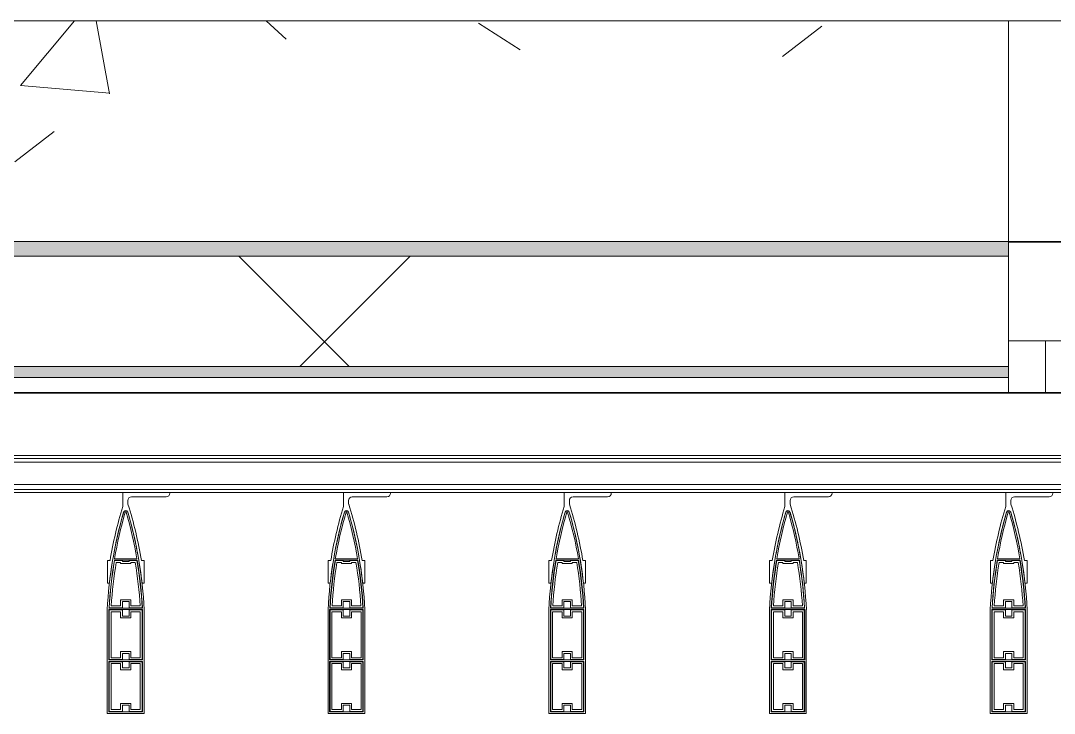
# Model space of a CAD drawing. Header units: millimetres. Extents: x 48966 to 155647, y -43515 to 26217.
# Drawn here: x 119089 to 120494, y -32323 to -31383 of the extents above; entities that cross this region are included whole.
import ezdxf

# ---------------------------------------------------------------- set-up
doc = ezdxf.new("R2010")
doc.units = ezdxf.units.MM
doc.linetypes.add('Осевые', pattern=[6350, 1270, -952.5, 3175, -952.5])
doc.linetypes.add('Сверху', pattern=[793.75, 476.25, -317.5])
for name, color, linetype, lineweight in [('Каркас_Импост', 7, 'Continuous', 9), ('Обобщенные модели', 7, 'Continuous', 9), ('Обобщенные модели-1', 7, 'Continuous', 18), ('Общие ребра', 7, 'Continuous', 9), ('Окна', 7, 'Continuous', 9), ('Окна-2', 7, 'Сверху', 9), ('Оси-2', 7, 'Осевые', 9), ('Остекление', 7, 'Continuous', 9), ('Перекрытия', 7, 'Continuous', 9), ('Стены', 7, 'Continuous', 9), ('Стены-1', 7, 'Continuous', 18), ('Штриховка разреза-1', 7, 'Continuous', 9)]:
    doc.layers.add(name, color=color, linetype=linetype, lineweight=lineweight)
doc.layers.add('Окна-1', color=7, linetype='Continuous', lineweight=9, true_color=0x804000)
pattern_1 = [(0, (0, 0), (812.8, 203.2), [67.056, -542.544, 67.056, -542.544, -3251.2]), (0, (0, 0), (812.8, 203.2), [-1219.2, 67.056, -1152.144, 67.056, -542.544, -1422.4]), (0, (0, 0), (812.8, 203.2), [-3048, 67.056, -339.344, 67.056, -948.944]), (120, (304.8, 101.6), (-582.37636, 602.30545), [67.056, -542.544, 67.056, -542.544, -3251.2]), (120, (304.8, 101.6), (-582.37636, 602.30545), [-1219.2, 67.056, -1152.144, 67.056, -542.544, -1422.4]), (120, (304.8, 101.6), (-582.37636, 602.30545), [-3048, 67.056, -339.344, 67.056, -948.944]), (240, (406.4, 508), (-230.42364, -805.50545), [67.056, -542.544, 67.056, -542.544, -3251.2]), (240, (406.4, 508), (-230.42364, -805.50545), [-1219.2, 67.056, -1152.144, 67.056, -542.544, -1422.4]), (240, (406.4, 508), (-230.42364, -805.50545), [-3048, 67.056, -339.344, 67.056, -948.944])]
pattern_2 = [(56.31, (120711.58, -32158.53), (533.399, 1066.80005), [201.168, -1722.033]), (56.31, (120700.92, -32126.53), (533.399, 1066.80005), [201.168, -1722.033]), (56.31, (120764.92, -32126.53), (533.399, 1066.80005), [201.168, -1722.033])]

# ---------------------------------------------------------------- blocks, each defined once
blk = doc.blocks.new('Обвязочная балка 1 - Обвязочная балка 1-1451838-План 5-го этажа на отм_ _12_600')
at = {"layer": 'Обобщенные модели'}
for p, q in [((124281.6, -31982.6), (79137.6, -31982.6)), ((79137.7, -32012.5), (124281.6, -32012.5))]:
    blk.add_line(p, q, dxfattribs=at)
at = {"layer": 'Обобщенные модели-1'}
for p, q in [((124281.6, -31973.4), (79137.6, -31973.4)), ((79137.6, -31977.4), (124281.6, -31977.4)), ((124281.6, -32019.4), (79137.7, -32019.4)), ((79137.7, -32023.4), (124281.6, -32023.4))]:
    blk.add_line(p, q, dxfattribs=at)
blk = doc.blocks.new('Профиль ламели466 - Профиль ламели-1593265-План 5-го этажа на отм_ _12_600')
at = {"layer": 'Обобщенные модели-1'}
for p, q in [((89806.9, 24507.1), (89806.9, 24366.2)), ((89856.9, 24507.1), (89806.9, 24507.1)), ((89809.1, 24436.5), (89809.1, 24504.9)), ((89809.1, 24504.9), (89854.7, 24504.9)), ((89827.4, 24504.4), (89809.6, 24504.4)), ((89809.6, 24504.4), (89809.6, 24437)), ((89812.1, 24439.5), (89812.1, 24501.9)), ((89812.1, 24501.9), (89824.9, 24501.9)), ((89824.9, 24501.9), (89824.9, 24493.5)), ((89827.4, 24496), (89827.4, 24504.4)), ((89854.2, 24504.4), (89836.3, 24504.4)), ((89836.3, 24504.4), (89836.3, 24496)), ((89838.8, 24493.5), (89838.8, 24501.9)), ((89838.8, 24501.9), (89851.7, 24501.9)), ((89851.7, 24501.9), (89851.7, 24439.5)), ((89854.2, 24437), (89854.2, 24504.4)), ((89854.7, 24504.9), (89854.7, 24436.5)), ((89856.9, 24366.2), (89856.9, 24507.1)), ((89824.9, 24493.5), (89838.8, 24493.5)), ((89836.3, 24496), (89827.4, 24496)), ((89838.8, 24447.9), (89824.9, 24447.9)), ((89824.9, 24447.9), (89824.9, 24439.5)), ((89827.4, 24437), (89827.4, 24445.4)), ((89827.4, 24445.4), (89836.3, 24445.4)), ((89836.3, 24445.4), (89836.3, 24437)), ((89838.8, 24439.5), (89838.8, 24447.9)), ((89854.7, 24436.5), (89809.1, 24436.5)), ((89809.1, 24434.6), (89854.7, 24434.6)), ((89809.1, 24366.2), (89809.1, 24434.6)), ((89809.6, 24437), (89827.4, 24437)), ((89827.4, 24434.1), (89809.6, 24434.1)), ((89809.6, 24434.1), (89809.6, 24366.7)), ((89824.9, 24439.5), (89812.1, 24439.5)), ((89812.1, 24369.2), (89812.1, 24431.6)), ((89812.1, 24431.6), (89824.9, 24431.6)), ((89824.9, 24431.6), (89824.9, 24423.2)), ((89827.4, 24425.7), (89827.4, 24434.1)), ((89836.3, 24437), (89854.2, 24437)), ((89854.2, 24434.1), (89836.3, 24434.1)), ((89836.3, 24434.1), (89836.3, 24425.7)), ((89851.7, 24439.5), (89838.8, 24439.5)), ((89838.8, 24423.2), (89838.8, 24431.6)), ((89838.8, 24431.6), (89851.7, 24431.6)), ((89851.7, 24431.6), (89851.7, 24369.2)), ((89854.2, 24366.7), (89854.2, 24434.1)), ((89854.7, 24434.6), (89854.7, 24366.2)), ((89824.9, 24423.2), (89838.8, 24423.2)), ((89836.3, 24425.7), (89827.4, 24425.7)), ((89838.8, 24377.6), (89824.9, 24377.6)), ((89824.9, 24377.6), (89824.9, 24369.2)), ((89827.4, 24366.7), (89827.4, 24375.1)), ((89827.4, 24375.1), (89836.3, 24375.1)), ((89836.3, 24375.1), (89836.3, 24366.7)), ((89838.8, 24369.2), (89838.8, 24377.6)), ((89854.7, 24366.2), (89809.1, 24366.2)), ((89809.1, 24364.3), (89854.6, 24364.3)), ((89809.6, 24366.7), (89827.4, 24366.7)), ((89827.4, 24363.8), (89809.6, 24363.8)), ((89824.9, 24369.2), (89812.1, 24369.2)), ((89812.2, 24361.3), (89824.9, 24361.3)), ((89824.9, 24361.3), (89824.9, 24352.9)), ((89827.4, 24355.4), (89827.4, 24363.8)), ((89836.3, 24366.7), (89854.2, 24366.7)), ((89854.2, 24363.8), (89836.3, 24363.8)), ((89836.3, 24363.8), (89836.3, 24355.4)), ((89851.7, 24369.2), (89838.8, 24369.2)), ((89838.8, 24352.9), (89838.8, 24361.3)), ((89838.8, 24361.3), (89851.5, 24361.3)), ((89824.9, 24352.9), (89838.8, 24352.9)), ((89836.3, 24355.4), (89827.4, 24355.4)), ((89809.8, 24330.1), (89806.9, 24330.1)), ((89806.9, 24330.1), (89806.9, 24299.7)), ((89856.8, 24330.1), (89853.9, 24330.1)), ((89856.8, 24299.7), (89856.8, 24330.1)), ((89838.8, 24303.5), (89824.9, 24303.5)), ((89824.9, 24303.5), (89824.9, 24302.2)), ((89838.8, 24302.2), (89838.8, 24303.5)), ((89806.9, 24299.7), (89810.5, 24299.7)), ((89847.4, 24299.2), (89816.3, 24299.2)), ((89816.6, 24297.3), (89847.1, 24297.3)), ((89816.8, 24299.7), (89827.4, 24299.7)), ((89824.9, 24302.2), (89818.9, 24302.2)), ((89827.4, 24299.7), (89827.4, 24301)), ((89827.4, 24301), (89836.3, 24301)), ((89836.3, 24301), (89836.3, 24299.7)), ((89836.3, 24299.7), (89846.9, 24299.7)), ((89844.8, 24302.2), (89838.8, 24302.2)), ((89853.2, 24299.7), (89856.8, 24299.7)), ((89828.9, 24223), (89828.9, 24218.1)), ((89835.9, 24207.1), (89835.9, 24226.3)), ((89771.9, 24208.1), (89771.9, 24207.1)), ((89771.9, 24207.1), (89835.9, 24207.1)), ((89823.9, 24213.1), (89776.9, 24213.1))]:
    blk.add_line(p, q, dxfattribs=at)
for centre, radius, start, end in [((90380.6, 24394.6), 574.5, 182.8338, 196.2258), ((90380.7, 24394.3), 572.3, 183.0109, 189.5715), ((90380.4, 24395.9), 571.8, 183.2193, 189.6867), ((90380.5, 24395.6), 569.3, 183.4571, 189.4457), ((89283.1, 24394.6), 574.5, 343.7742, 357.1662), ((89283.2, 24395.6), 569.3, 350.5543, 356.5429), ((89283.3, 24395.9), 571.8, 350.3133, 356.7807), ((89283, 24394.3), 572.3, 350.4285, 356.9891), ((90380.6, 24394.6), 574.5, 186.4465, 196.2576), ((89283.1, 24394.6), 574.5, 343.7424, 353.5535), ((90377.1, 24394.6), 574.5, 189.5084, 197.3712), ((90349, 24386.8), 539.8, 189.5428, 196.4344), ((89314.7, 24386.8), 539.8, 343.5656, 350.4572), ((89286.6, 24394.6), 574.5, 342.9661, 350.4916), ((89831.9, 24235.1), 3, 200, 340), ((89831.9, 24234.5), 2.84, 196.2576, 343.7424), ((89831.9, 24234.2), 0.645, 196.4344, 343.5656), ((89776.9, 24208.1), 5, 90, 180), ((89823.9, 24218.1), 5, 270, 0)]:
    blk.add_arc(centre, radius, start, end, dxfattribs=at)
blk = doc.blocks.new('Профиль ламели467 - Профиль ламели-1593529-План 5-го этажа на отм_ _12_600')
at = {"layer": 'Обобщенные модели-1'}
for p, q in [((89806.9, 24507.1), (89806.9, 24366.2)), ((89856.9, 24507.1), (89806.9, 24507.1)), ((89809.1, 24436.5), (89809.1, 24504.9)), ((89809.1, 24504.9), (89854.7, 24504.9)), ((89827.4, 24504.4), (89809.6, 24504.4)), ((89809.6, 24504.4), (89809.6, 24437)), ((89812.1, 24439.5), (89812.1, 24501.9)), ((89812.1, 24501.9), (89824.9, 24501.9)), ((89824.9, 24501.9), (89824.9, 24493.5)), ((89827.4, 24496), (89827.4, 24504.4)), ((89854.2, 24504.4), (89836.3, 24504.4)), ((89836.3, 24504.4), (89836.3, 24496)), ((89838.8, 24493.5), (89838.8, 24501.9)), ((89838.8, 24501.9), (89851.7, 24501.9)), ((89851.7, 24501.9), (89851.7, 24439.5)), ((89854.2, 24437), (89854.2, 24504.4)), ((89854.7, 24504.9), (89854.7, 24436.5)), ((89856.9, 24366.2), (89856.9, 24507.1)), ((89824.9, 24493.5), (89838.8, 24493.5)), ((89836.3, 24496), (89827.4, 24496)), ((89838.8, 24447.9), (89824.9, 24447.9)), ((89824.9, 24447.9), (89824.9, 24439.5)), ((89827.4, 24437), (89827.4, 24445.4)), ((89827.4, 24445.4), (89836.3, 24445.4)), ((89836.3, 24445.4), (89836.3, 24437)), ((89838.8, 24439.5), (89838.8, 24447.9)), ((89854.7, 24436.5), (89809.1, 24436.5)), ((89809.1, 24434.6), (89854.7, 24434.6)), ((89809.1, 24366.2), (89809.1, 24434.6)), ((89809.6, 24437), (89827.4, 24437)), ((89827.4, 24434.1), (89809.6, 24434.1)), ((89809.6, 24434.1), (89809.6, 24366.7)), ((89824.9, 24439.5), (89812.1, 24439.5)), ((89812.1, 24369.2), (89812.1, 24431.6)), ((89812.1, 24431.6), (89824.9, 24431.6)), ((89824.9, 24431.6), (89824.9, 24423.2)), ((89827.4, 24425.7), (89827.4, 24434.1)), ((89836.3, 24437), (89854.2, 24437)), ((89854.2, 24434.1), (89836.3, 24434.1)), ((89836.3, 24434.1), (89836.3, 24425.7)), ((89851.7, 24439.5), (89838.8, 24439.5)), ((89838.8, 24423.2), (89838.8, 24431.6)), ((89838.8, 24431.6), (89851.7, 24431.6)), ((89851.7, 24431.6), (89851.7, 24369.2)), ((89854.2, 24366.7), (89854.2, 24434.1)), ((89854.7, 24434.6), (89854.7, 24366.2)), ((89824.9, 24423.2), (89838.8, 24423.2)), ((89836.3, 24425.7), (89827.4, 24425.7)), ((89838.8, 24377.6), (89824.9, 24377.6)), ((89824.9, 24377.6), (89824.9, 24369.2)), ((89827.4, 24366.7), (89827.4, 24375.1)), ((89827.4, 24375.1), (89836.3, 24375.1)), ((89836.3, 24375.1), (89836.3, 24366.7)), ((89838.8, 24369.2), (89838.8, 24377.6)), ((89854.7, 24366.2), (89809.1, 24366.2)), ((89809.1, 24364.3), (89854.6, 24364.3)), ((89809.6, 24366.7), (89827.4, 24366.7)), ((89827.4, 24363.8), (89809.6, 24363.8)), ((89824.9, 24369.2), (89812.1, 24369.2)), ((89812.2, 24361.3), (89824.9, 24361.3)), ((89824.9, 24361.3), (89824.9, 24352.9)), ((89827.4, 24355.4), (89827.4, 24363.8)), ((89836.3, 24366.7), (89854.2, 24366.7)), ((89854.2, 24363.8), (89836.3, 24363.8)), ((89836.3, 24363.8), (89836.3, 24355.4)), ((89851.7, 24369.2), (89838.8, 24369.2)), ((89838.8, 24352.9), (89838.8, 24361.3)), ((89838.8, 24361.3), (89851.5, 24361.3)), ((89824.9, 24352.9), (89838.8, 24352.9)), ((89836.3, 24355.4), (89827.4, 24355.4)), ((89809.8, 24330.1), (89806.9, 24330.1)), ((89806.9, 24330.1), (89806.9, 24299.7)), ((89856.8, 24330.1), (89853.9, 24330.1)), ((89856.8, 24299.7), (89856.8, 24330.1)), ((89838.8, 24303.5), (89824.9, 24303.5)), ((89824.9, 24303.5), (89824.9, 24302.2)), ((89838.8, 24302.2), (89838.8, 24303.5)), ((89806.9, 24299.7), (89810.5, 24299.7)), ((89847.4, 24299.2), (89816.3, 24299.2)), ((89816.6, 24297.3), (89847.1, 24297.3)), ((89816.8, 24299.7), (89827.4, 24299.7)), ((89824.9, 24302.2), (89818.9, 24302.2)), ((89827.4, 24299.7), (89827.4, 24301)), ((89827.4, 24301), (89836.3, 24301)), ((89836.3, 24301), (89836.3, 24299.7)), ((89836.3, 24299.7), (89846.9, 24299.7)), ((89844.8, 24302.2), (89838.8, 24302.2)), ((89853.2, 24299.7), (89856.8, 24299.7)), ((89828.9, 24223), (89828.9, 24218.1)), ((89835.9, 24207.1), (89835.9, 24226.3)), ((89771.9, 24208.1), (89771.9, 24207.1)), ((89771.9, 24207.1), (89835.9, 24207.1)), ((89823.9, 24213.1), (89776.9, 24213.1))]:
    blk.add_line(p, q, dxfattribs=at)
for centre, radius, start, end in [((90380.6, 24394.6), 574.5, 182.8338, 196.2258), ((90380.7, 24394.3), 572.3, 183.0109, 189.5715), ((90380.4, 24395.9), 571.8, 183.2193, 189.6867), ((90380.5, 24395.6), 569.3, 183.4571, 189.4457), ((89283.1, 24394.6), 574.5, 343.7742, 357.1662), ((89283.2, 24395.6), 569.3, 350.5543, 356.5429), ((89283.3, 24395.9), 571.8, 350.3133, 356.7807), ((89283, 24394.3), 572.3, 350.4285, 356.9891), ((90380.6, 24394.6), 574.5, 186.4465, 196.2576), ((89283.1, 24394.6), 574.5, 343.7424, 353.5535), ((90377.1, 24394.6), 574.5, 189.5084, 197.3712), ((90349, 24386.8), 539.8, 189.5428, 196.4344), ((89314.7, 24386.8), 539.8, 343.5656, 350.4572), ((89286.6, 24394.6), 574.5, 342.9661, 350.4916), ((89831.9, 24235.1), 3, 200, 340), ((89831.9, 24234.5), 2.84, 196.2576, 343.7424), ((89831.9, 24234.2), 0.645, 196.4344, 343.5656), ((89776.9, 24208.1), 5, 90, 180), ((89823.9, 24218.1), 5, 270, 0)]:
    blk.add_arc(centre, radius, start, end, dxfattribs=at)
blk = doc.blocks.new('Профиль ламели468 - Профиль ламели-1593793-План 5-го этажа на отм_ _12_600')
at = {"layer": 'Обобщенные модели-1'}
for p, q in [((89806.9, 24507.1), (89806.9, 24366.2)), ((89856.9, 24507.1), (89806.9, 24507.1)), ((89809.1, 24436.5), (89809.1, 24504.9)), ((89809.1, 24504.9), (89854.7, 24504.9)), ((89827.4, 24504.4), (89809.6, 24504.4)), ((89809.6, 24504.4), (89809.6, 24437)), ((89812.1, 24439.5), (89812.1, 24501.9)), ((89812.1, 24501.9), (89824.9, 24501.9)), ((89824.9, 24501.9), (89824.9, 24493.5)), ((89827.4, 24496), (89827.4, 24504.4)), ((89854.2, 24504.4), (89836.3, 24504.4)), ((89836.3, 24504.4), (89836.3, 24496)), ((89838.8, 24493.5), (89838.8, 24501.9)), ((89838.8, 24501.9), (89851.7, 24501.9)), ((89851.7, 24501.9), (89851.7, 24439.5)), ((89854.2, 24437), (89854.2, 24504.4)), ((89854.7, 24504.9), (89854.7, 24436.5)), ((89856.9, 24366.2), (89856.9, 24507.1)), ((89824.9, 24493.5), (89838.8, 24493.5)), ((89836.3, 24496), (89827.4, 24496)), ((89838.8, 24447.9), (89824.9, 24447.9)), ((89824.9, 24447.9), (89824.9, 24439.5)), ((89827.4, 24437), (89827.4, 24445.4)), ((89827.4, 24445.4), (89836.3, 24445.4)), ((89836.3, 24445.4), (89836.3, 24437)), ((89838.8, 24439.5), (89838.8, 24447.9)), ((89854.7, 24436.5), (89809.1, 24436.5)), ((89809.1, 24434.6), (89854.7, 24434.6)), ((89809.1, 24366.2), (89809.1, 24434.6)), ((89809.6, 24437), (89827.4, 24437)), ((89827.4, 24434.1), (89809.6, 24434.1)), ((89809.6, 24434.1), (89809.6, 24366.7)), ((89824.9, 24439.5), (89812.1, 24439.5)), ((89812.1, 24369.2), (89812.1, 24431.6)), ((89812.1, 24431.6), (89824.9, 24431.6)), ((89824.9, 24431.6), (89824.9, 24423.2)), ((89827.4, 24425.7), (89827.4, 24434.1)), ((89836.3, 24437), (89854.2, 24437)), ((89854.2, 24434.1), (89836.3, 24434.1)), ((89836.3, 24434.1), (89836.3, 24425.7)), ((89851.7, 24439.5), (89838.8, 24439.5)), ((89838.8, 24423.2), (89838.8, 24431.6)), ((89838.8, 24431.6), (89851.7, 24431.6)), ((89851.7, 24431.6), (89851.7, 24369.2)), ((89854.2, 24366.7), (89854.2, 24434.1)), ((89854.7, 24434.6), (89854.7, 24366.2)), ((89824.9, 24423.2), (89838.8, 24423.2)), ((89836.3, 24425.7), (89827.4, 24425.7)), ((89838.8, 24377.6), (89824.9, 24377.6)), ((89824.9, 24377.6), (89824.9, 24369.2)), ((89827.4, 24366.7), (89827.4, 24375.1)), ((89827.4, 24375.1), (89836.3, 24375.1)), ((89836.3, 24375.1), (89836.3, 24366.7)), ((89838.8, 24369.2), (89838.8, 24377.6)), ((89854.7, 24366.2), (89809.1, 24366.2)), ((89809.1, 24364.3), (89854.6, 24364.3)), ((89809.6, 24366.7), (89827.4, 24366.7)), ((89827.4, 24363.8), (89809.6, 24363.8)), ((89824.9, 24369.2), (89812.1, 24369.2)), ((89812.2, 24361.3), (89824.9, 24361.3)), ((89824.9, 24361.3), (89824.9, 24352.9)), ((89827.4, 24355.4), (89827.4, 24363.8)), ((89836.3, 24366.7), (89854.2, 24366.7)), ((89854.2, 24363.8), (89836.3, 24363.8)), ((89836.3, 24363.8), (89836.3, 24355.4)), ((89851.7, 24369.2), (89838.8, 24369.2)), ((89838.8, 24352.9), (89838.8, 24361.3)), ((89838.8, 24361.3), (89851.5, 24361.3)), ((89824.9, 24352.9), (89838.8, 24352.9)), ((89836.3, 24355.4), (89827.4, 24355.4)), ((89809.8, 24330.1), (89806.9, 24330.1)), ((89806.9, 24330.1), (89806.9, 24299.7)), ((89856.8, 24330.1), (89853.9, 24330.1)), ((89856.8, 24299.7), (89856.8, 24330.1)), ((89838.8, 24303.5), (89824.9, 24303.5)), ((89824.9, 24303.5), (89824.9, 24302.2)), ((89838.8, 24302.2), (89838.8, 24303.5)), ((89806.9, 24299.7), (89810.5, 24299.7)), ((89847.4, 24299.2), (89816.3, 24299.2)), ((89816.6, 24297.3), (89847.1, 24297.3)), ((89816.8, 24299.7), (89827.4, 24299.7)), ((89824.9, 24302.2), (89818.9, 24302.2)), ((89827.4, 24299.7), (89827.4, 24301)), ((89827.4, 24301), (89836.3, 24301)), ((89836.3, 24301), (89836.3, 24299.7)), ((89836.3, 24299.7), (89846.9, 24299.7)), ((89844.8, 24302.2), (89838.8, 24302.2)), ((89853.2, 24299.7), (89856.8, 24299.7)), ((89828.9, 24223), (89828.9, 24218.1)), ((89835.9, 24207.1), (89835.9, 24226.3)), ((89771.9, 24208.1), (89771.9, 24207.1)), ((89771.9, 24207.1), (89835.9, 24207.1)), ((89823.9, 24213.1), (89776.9, 24213.1))]:
    blk.add_line(p, q, dxfattribs=at)
for centre, radius, start, end in [((90380.6, 24394.6), 574.5, 182.8338, 196.2258), ((90380.7, 24394.3), 572.3, 183.0109, 189.5715), ((90380.4, 24395.9), 571.8, 183.2193, 189.6867), ((90380.5, 24395.6), 569.3, 183.4571, 189.4457), ((89283.1, 24394.6), 574.5, 343.7742, 357.1662), ((89283.2, 24395.6), 569.3, 350.5543, 356.5429), ((89283.3, 24395.9), 571.8, 350.3133, 356.7807), ((89283, 24394.3), 572.3, 350.4285, 356.9891), ((90380.6, 24394.6), 574.5, 186.4465, 196.2576), ((89283.1, 24394.6), 574.5, 343.7424, 353.5535), ((90377.1, 24394.6), 574.5, 189.5084, 197.3712), ((90349, 24386.8), 539.8, 189.5428, 196.4344), ((89314.7, 24386.8), 539.8, 343.5656, 350.4572), ((89286.6, 24394.6), 574.5, 342.9661, 350.4916), ((89831.9, 24235.1), 3, 200, 340), ((89831.9, 24234.5), 2.84, 196.2576, 343.7424), ((89831.9, 24234.2), 0.645, 196.4344, 343.5656), ((89776.9, 24208.1), 5, 90, 180), ((89823.9, 24218.1), 5, 270, 0)]:
    blk.add_arc(centre, radius, start, end, dxfattribs=at)
blk = doc.blocks.new('Профиль ламели469 - Профиль ламели-1594057-План 5-го этажа на отм_ _12_600')
at = {"layer": 'Обобщенные модели-1'}
for p, q in [((89806.9, 24507.1), (89806.9, 24366.2)), ((89856.9, 24507.1), (89806.9, 24507.1)), ((89809.1, 24436.5), (89809.1, 24504.9)), ((89809.1, 24504.9), (89854.7, 24504.9)), ((89827.4, 24504.4), (89809.6, 24504.4)), ((89809.6, 24504.4), (89809.6, 24437)), ((89812.1, 24439.5), (89812.1, 24501.9)), ((89812.1, 24501.9), (89824.9, 24501.9)), ((89824.9, 24501.9), (89824.9, 24493.5)), ((89827.4, 24496), (89827.4, 24504.4)), ((89854.2, 24504.4), (89836.3, 24504.4)), ((89836.3, 24504.4), (89836.3, 24496)), ((89838.8, 24493.5), (89838.8, 24501.9)), ((89838.8, 24501.9), (89851.7, 24501.9)), ((89851.7, 24501.9), (89851.7, 24439.5)), ((89854.2, 24437), (89854.2, 24504.4)), ((89854.7, 24504.9), (89854.7, 24436.5)), ((89856.9, 24366.2), (89856.9, 24507.1)), ((89824.9, 24493.5), (89838.8, 24493.5)), ((89836.3, 24496), (89827.4, 24496)), ((89838.8, 24447.9), (89824.9, 24447.9)), ((89824.9, 24447.9), (89824.9, 24439.5)), ((89827.4, 24437), (89827.4, 24445.4)), ((89827.4, 24445.4), (89836.3, 24445.4)), ((89836.3, 24445.4), (89836.3, 24437)), ((89838.8, 24439.5), (89838.8, 24447.9)), ((89854.7, 24436.5), (89809.1, 24436.5)), ((89809.1, 24434.6), (89854.7, 24434.6)), ((89809.1, 24366.2), (89809.1, 24434.6)), ((89809.6, 24437), (89827.4, 24437)), ((89827.4, 24434.1), (89809.6, 24434.1)), ((89809.6, 24434.1), (89809.6, 24366.7)), ((89824.9, 24439.5), (89812.1, 24439.5)), ((89812.1, 24369.2), (89812.1, 24431.6)), ((89812.1, 24431.6), (89824.9, 24431.6)), ((89824.9, 24431.6), (89824.9, 24423.2)), ((89827.4, 24425.7), (89827.4, 24434.1)), ((89836.3, 24437), (89854.2, 24437)), ((89854.2, 24434.1), (89836.3, 24434.1)), ((89836.3, 24434.1), (89836.3, 24425.7)), ((89851.7, 24439.5), (89838.8, 24439.5)), ((89838.8, 24423.2), (89838.8, 24431.6)), ((89838.8, 24431.6), (89851.7, 24431.6)), ((89851.7, 24431.6), (89851.7, 24369.2)), ((89854.2, 24366.7), (89854.2, 24434.1)), ((89854.7, 24434.6), (89854.7, 24366.2)), ((89824.9, 24423.2), (89838.8, 24423.2)), ((89836.3, 24425.7), (89827.4, 24425.7)), ((89838.8, 24377.6), (89824.9, 24377.6)), ((89824.9, 24377.6), (89824.9, 24369.2)), ((89827.4, 24366.7), (89827.4, 24375.1)), ((89827.4, 24375.1), (89836.3, 24375.1)), ((89836.3, 24375.1), (89836.3, 24366.7)), ((89838.8, 24369.2), (89838.8, 24377.6)), ((89854.7, 24366.2), (89809.1, 24366.2)), ((89809.1, 24364.3), (89854.6, 24364.3)), ((89809.6, 24366.7), (89827.4, 24366.7)), ((89827.4, 24363.8), (89809.6, 24363.8)), ((89824.9, 24369.2), (89812.1, 24369.2)), ((89812.2, 24361.3), (89824.9, 24361.3)), ((89824.9, 24361.3), (89824.9, 24352.9)), ((89827.4, 24355.4), (89827.4, 24363.8)), ((89836.3, 24366.7), (89854.2, 24366.7)), ((89854.2, 24363.8), (89836.3, 24363.8)), ((89836.3, 24363.8), (89836.3, 24355.4)), ((89851.7, 24369.2), (89838.8, 24369.2)), ((89838.8, 24352.9), (89838.8, 24361.3)), ((89838.8, 24361.3), (89851.5, 24361.3)), ((89824.9, 24352.9), (89838.8, 24352.9)), ((89836.3, 24355.4), (89827.4, 24355.4)), ((89809.8, 24330.1), (89806.9, 24330.1)), ((89806.9, 24330.1), (89806.9, 24299.7)), ((89856.8, 24330.1), (89853.9, 24330.1)), ((89856.8, 24299.7), (89856.8, 24330.1)), ((89838.8, 24303.5), (89824.9, 24303.5)), ((89824.9, 24303.5), (89824.9, 24302.2)), ((89838.8, 24302.2), (89838.8, 24303.5)), ((89806.9, 24299.7), (89810.5, 24299.7)), ((89847.4, 24299.2), (89816.3, 24299.2)), ((89816.6, 24297.3), (89847.1, 24297.3)), ((89816.8, 24299.7), (89827.4, 24299.7)), ((89824.9, 24302.2), (89818.9, 24302.2)), ((89827.4, 24299.7), (89827.4, 24301)), ((89827.4, 24301), (89836.3, 24301)), ((89836.3, 24301), (89836.3, 24299.7)), ((89836.3, 24299.7), (89846.9, 24299.7)), ((89844.8, 24302.2), (89838.8, 24302.2)), ((89853.2, 24299.7), (89856.8, 24299.7)), ((89828.9, 24223), (89828.9, 24218.1)), ((89835.9, 24207.1), (89835.9, 24226.3)), ((89771.9, 24208.1), (89771.9, 24207.1)), ((89771.9, 24207.1), (89835.9, 24207.1)), ((89823.9, 24213.1), (89776.9, 24213.1))]:
    blk.add_line(p, q, dxfattribs=at)
for centre, radius, start, end in [((90380.6, 24394.6), 574.5, 182.8338, 196.2258), ((90380.7, 24394.3), 572.3, 183.0109, 189.5715), ((90380.4, 24395.9), 571.8, 183.2193, 189.6867), ((90380.5, 24395.6), 569.3, 183.4571, 189.4457), ((89283.1, 24394.6), 574.5, 343.7742, 357.1662), ((89283.2, 24395.6), 569.3, 350.5543, 356.5429), ((89283.3, 24395.9), 571.8, 350.3133, 356.7807), ((89283, 24394.3), 572.3, 350.4285, 356.9891), ((90380.6, 24394.6), 574.5, 186.4465, 196.2576), ((89283.1, 24394.6), 574.5, 343.7424, 353.5535), ((90377.1, 24394.6), 574.5, 189.5084, 197.3712), ((90349, 24386.8), 539.8, 189.5428, 196.4344), ((89314.7, 24386.8), 539.8, 343.5656, 350.4572), ((89286.6, 24394.6), 574.5, 342.9661, 350.4916), ((89831.9, 24235.1), 3, 200, 340), ((89831.9, 24234.5), 2.84, 196.2576, 343.7424), ((89831.9, 24234.2), 0.645, 196.4344, 343.5656), ((89776.9, 24208.1), 5, 90, 180), ((89823.9, 24218.1), 5, 270, 0)]:
    blk.add_arc(centre, radius, start, end, dxfattribs=at)
blk = doc.blocks.new('Профиль ламели470 - Профиль ламели-1594321-План 5-го этажа на отм_ _12_600')
at = {"layer": 'Обобщенные модели-1'}
for p, q in [((89806.9, 24507.1), (89806.9, 24366.2)), ((89856.9, 24507.1), (89806.9, 24507.1)), ((89809.1, 24436.5), (89809.1, 24504.9)), ((89809.1, 24504.9), (89854.7, 24504.9)), ((89827.4, 24504.4), (89809.6, 24504.4)), ((89809.6, 24504.4), (89809.6, 24437)), ((89812.1, 24439.5), (89812.1, 24501.9)), ((89812.1, 24501.9), (89824.9, 24501.9)), ((89824.9, 24501.9), (89824.9, 24493.5)), ((89827.4, 24496), (89827.4, 24504.4)), ((89854.2, 24504.4), (89836.3, 24504.4)), ((89836.3, 24504.4), (89836.3, 24496)), ((89838.8, 24493.5), (89838.8, 24501.9)), ((89838.8, 24501.9), (89851.7, 24501.9)), ((89851.7, 24501.9), (89851.7, 24439.5)), ((89854.2, 24437), (89854.2, 24504.4)), ((89854.7, 24504.9), (89854.7, 24436.5)), ((89856.9, 24366.2), (89856.9, 24507.1)), ((89824.9, 24493.5), (89838.8, 24493.5)), ((89836.3, 24496), (89827.4, 24496)), ((89838.8, 24447.9), (89824.9, 24447.9)), ((89824.9, 24447.9), (89824.9, 24439.5)), ((89827.4, 24437), (89827.4, 24445.4)), ((89827.4, 24445.4), (89836.3, 24445.4)), ((89836.3, 24445.4), (89836.3, 24437)), ((89838.8, 24439.5), (89838.8, 24447.9)), ((89854.7, 24436.5), (89809.1, 24436.5)), ((89809.1, 24434.6), (89854.7, 24434.6)), ((89809.1, 24366.2), (89809.1, 24434.6)), ((89809.6, 24437), (89827.4, 24437)), ((89827.4, 24434.1), (89809.6, 24434.1)), ((89809.6, 24434.1), (89809.6, 24366.7)), ((89824.9, 24439.5), (89812.1, 24439.5)), ((89812.1, 24369.2), (89812.1, 24431.6)), ((89812.1, 24431.6), (89824.9, 24431.6)), ((89824.9, 24431.6), (89824.9, 24423.2)), ((89827.4, 24425.7), (89827.4, 24434.1)), ((89836.3, 24437), (89854.2, 24437)), ((89854.2, 24434.1), (89836.3, 24434.1)), ((89836.3, 24434.1), (89836.3, 24425.7)), ((89851.7, 24439.5), (89838.8, 24439.5)), ((89838.8, 24423.2), (89838.8, 24431.6)), ((89838.8, 24431.6), (89851.7, 24431.6)), ((89851.7, 24431.6), (89851.7, 24369.2)), ((89854.2, 24366.7), (89854.2, 24434.1)), ((89854.7, 24434.6), (89854.7, 24366.2)), ((89824.9, 24423.2), (89838.8, 24423.2)), ((89836.3, 24425.7), (89827.4, 24425.7)), ((89838.8, 24377.6), (89824.9, 24377.6)), ((89824.9, 24377.6), (89824.9, 24369.2)), ((89827.4, 24366.7), (89827.4, 24375.1)), ((89827.4, 24375.1), (89836.3, 24375.1)), ((89836.3, 24375.1), (89836.3, 24366.7)), ((89838.8, 24369.2), (89838.8, 24377.6)), ((89854.7, 24366.2), (89809.1, 24366.2)), ((89809.1, 24364.3), (89854.6, 24364.3)), ((89809.6, 24366.7), (89827.4, 24366.7)), ((89827.4, 24363.8), (89809.6, 24363.8)), ((89824.9, 24369.2), (89812.1, 24369.2)), ((89812.2, 24361.3), (89824.9, 24361.3)), ((89824.9, 24361.3), (89824.9, 24352.9)), ((89827.4, 24355.4), (89827.4, 24363.8)), ((89836.3, 24366.7), (89854.2, 24366.7)), ((89854.2, 24363.8), (89836.3, 24363.8)), ((89836.3, 24363.8), (89836.3, 24355.4)), ((89851.7, 24369.2), (89838.8, 24369.2)), ((89838.8, 24352.9), (89838.8, 24361.3)), ((89838.8, 24361.3), (89851.5, 24361.3)), ((89824.9, 24352.9), (89838.8, 24352.9)), ((89836.3, 24355.4), (89827.4, 24355.4)), ((89809.8, 24330.1), (89806.9, 24330.1)), ((89806.9, 24330.1), (89806.9, 24299.7)), ((89856.8, 24330.1), (89853.9, 24330.1)), ((89856.8, 24299.7), (89856.8, 24330.1)), ((89838.8, 24303.5), (89824.9, 24303.5)), ((89824.9, 24303.5), (89824.9, 24302.2)), ((89838.8, 24302.2), (89838.8, 24303.5)), ((89806.9, 24299.7), (89810.5, 24299.7)), ((89847.4, 24299.2), (89816.3, 24299.2)), ((89816.6, 24297.3), (89847.1, 24297.3)), ((89816.8, 24299.7), (89827.4, 24299.7)), ((89824.9, 24302.2), (89818.9, 24302.2)), ((89827.4, 24299.7), (89827.4, 24301)), ((89827.4, 24301), (89836.3, 24301)), ((89836.3, 24301), (89836.3, 24299.7)), ((89836.3, 24299.7), (89846.9, 24299.7)), ((89844.8, 24302.2), (89838.8, 24302.2)), ((89853.2, 24299.7), (89856.8, 24299.7)), ((89828.9, 24223), (89828.9, 24218.1)), ((89835.9, 24207.1), (89835.9, 24226.3)), ((89771.9, 24208.1), (89771.9, 24207.1)), ((89771.9, 24207.1), (89835.9, 24207.1)), ((89823.9, 24213.1), (89776.9, 24213.1))]:
    blk.add_line(p, q, dxfattribs=at)
for centre, radius, start, end in [((90380.6, 24394.6), 574.5, 182.8338, 196.2258), ((90380.7, 24394.3), 572.3, 183.0109, 189.5715), ((90380.4, 24395.9), 571.8, 183.2193, 189.6867), ((90380.5, 24395.6), 569.3, 183.4571, 189.4457), ((89283.1, 24394.6), 574.5, 343.7742, 357.1662), ((89283.2, 24395.6), 569.3, 350.5543, 356.5429), ((89283.3, 24395.9), 571.8, 350.3133, 356.7807), ((89283, 24394.3), 572.3, 350.4285, 356.9891), ((90380.6, 24394.6), 574.5, 186.4465, 196.2576), ((89283.1, 24394.6), 574.5, 343.7424, 353.5535), ((90377.1, 24394.6), 574.5, 189.5084, 197.3712), ((90349, 24386.8), 539.8, 189.5428, 196.4344), ((89314.7, 24386.8), 539.8, 343.5656, 350.4572), ((89286.6, 24394.6), 574.5, 342.9661, 350.4916), ((89831.9, 24235.1), 3, 200, 340), ((89831.9, 24234.5), 2.84, 196.2576, 343.7424), ((89831.9, 24234.2), 0.645, 196.4344, 343.5656), ((89776.9, 24208.1), 5, 90, 180), ((89823.9, 24218.1), 5, 270, 0)]:
    blk.add_arc(centre, radius, start, end, dxfattribs=at)
blk = doc.blocks.new('Окно 2-Распашное - Один переплет с многокамерным стеклопакетом - 30674-99 - ОК-1 1200-1800-8276981-План 5-го этажа на отм_ _12_600')
at = {"layer": 'Остекление'}
h = blk.add_hatch(dxfattribs=at)
h.set_pattern_fill('FP_10', color=256, style=0, pattern_type=2)
h.set_pattern_definition(pattern_2)
h.paths.add_polyline_path([(-70, 66.5), (-458, 66.5), (-458, 62.5), (-70, 62.5)], flags=0)
h.paths.add_polyline_path([(-458, 38.5), (-458, 34.5), (-70, 34.5), (-70, 38.5), (-106, 38.5)], flags=0)
h = blk.add_hatch(dxfattribs=at)
h.set_pattern_fill('FP_10', color=256, style=0, pattern_type=2)
h.set_pattern_definition(pattern_2)
h.paths.add_polyline_path([(70, 66.5), (70, 62.5), (458, 62.5), (458, 66.5), (310.5, 66.5)], flags=0)
h.paths.add_polyline_path([(70, 38.5), (70, 34.5), (458, 34.5), (458, 38.5), (310.5, 38.5)], flags=0)
at = {"layer": 'Каркас_Импост'}
for p, q in [((-550, 102.5), (-550, 32.5)), ((-487, 102.5), (-550, 102.5)), ((-487, 88.5), (-487, 102.5)), ((-487, 102.5), (-41, 102.5)), ((-487, 88.5), (-487, 102.5)), ((41, 102.5), (-41, 102.5)), ((-41, 102.5), (-41, 88.5)), ((-41, 88.5), (-41, 102.5)), ((41, 88.5), (41, 102.5)), ((41, 102.5), (487, 102.5)), ((41, 102.5), (41, 88.5)), ((550, 102.5), (487, 102.5)), ((487, 102.5), (487, 88.5)), ((487, 102.5), (487, 88.5)), ((550, 32.5), (550, 102.5)), ((-507, 32.5), (-507, 88.5)), ((-507, 88.5), (-487, 88.5)), ((-21, 88.5), (-507, 88.5)), ((-507, 32.5), (-507, 88.5)), ((-438, 86.5), (-495, 86.5)), ((-495, 86.5), (-495, 30.5)), ((-41, 88.5), (-487, 88.5)), ((-438, 66.5), (-438, 86.5)), ((-90, 86.5), (-438, 86.5)), ((-438, 86.5), (-438, 66.5)), ((-33, 86.5), (-90, 86.5)), ((-90, 86.5), (-90, 66.5)), ((-90, 86.5), (-90, 66.5)), ((-41, 88.5), (-21, 88.5)), ((-33, 30.5), (-33, 86.5)), ((-21, 88.5), (-21, 32.5)), ((-21, 32.5), (-21, 88.5)), ((21, 32.5), (21, 88.5)), ((21, 88.5), (41, 88.5)), ((21, 88.5), (21, 32.5)), ((507, 88.5), (21, 88.5)), ((90, 86.5), (33, 86.5)), ((33, 86.5), (33, 30.5)), ((487, 88.5), (41, 88.5)), ((90, 66.5), (90, 86.5)), ((90, 66.5), (90, 86.5)), ((438, 86.5), (90, 86.5)), ((438, 86.5), (438, 66.5)), ((495, 86.5), (438, 86.5)), ((438, 66.5), (438, 86.5)), ((487, 88.5), (507, 88.5)), ((495, 30.5), (495, 86.5)), ((507, 88.5), (507, 32.5)), ((507, 88.5), (507, 32.5)), ((-458, 34.5), (-458, 66.5)), ((-458, 66.5), (-438, 66.5)), ((-70, 66.5), (-458, 66.5)), ((-458, 66.5), (-458, 34.5)), ((-438, 66.5), (-90, 66.5)), ((-90, 66.5), (-70, 66.5)), ((-70, 66.5), (-70, 34.5)), ((-70, 66.5), (-70, 34.5)), ((70, 34.5), (70, 66.5)), ((70, 66.5), (90, 66.5)), ((458, 66.5), (70, 66.5)), ((70, 34.5), (70, 66.5)), ((90, 66.5), (438, 66.5)), ((438, 66.5), (458, 66.5)), ((458, 66.5), (458, 34.5)), ((458, 34.5), (458, 66.5)), ((-550, 32.5), (-507, 32.5)), ((-495, 30.5), (-515, 30.5)), ((-515, 30.5), (-515, 16.5)), ((-495, 32.5), (-507, 32.5)), ((-438, 34.5), (-458, 34.5)), ((-458, 34.5), (-70, 34.5)), ((-438, 16.5), (-438, 34.5)), ((-90, 34.5), (-438, 34.5)), ((-438, 34.5), (-438, 16.5)), ((-70, 34.5), (-90, 34.5)), ((-90, 34.5), (-90, 16.5)), ((-90, 34.5), (-90, 16.5)), ((-21, 32.5), (-33, 32.5)), ((-13, 30.5), (-33, 30.5)), ((-21, 32.5), (21, 32.5)), ((-13, 16.5), (-13, 30.5)), ((33, 30.5), (13, 30.5)), ((13, 30.5), (13, 16.5)), ((33, 32.5), (21, 32.5)), ((90, 34.5), (70, 34.5)), ((70, 34.5), (458, 34.5)), ((90, 16.5), (90, 34.5)), ((90, 16.5), (90, 34.5)), ((438, 34.5), (90, 34.5)), ((458, 34.5), (438, 34.5)), ((438, 34.5), (438, 16.5)), ((438, 16.5), (438, 34.5)), ((507, 32.5), (495, 32.5)), ((515, 30.5), (495, 30.5)), ((507, 32.5), (550, 32.5)), ((515, 16.5), (515, 30.5)), ((-515, 16.5), (-438, 16.5)), ((-438, 16.5), (-90, 16.5)), ((-90, 16.5), (-13, 16.5)), ((13, 16.5), (90, 16.5)), ((90, 16.5), (438, 16.5)), ((438, 16.5), (515, 16.5))]:
    blk.add_line(p, q, dxfattribs=at)
at = {"layer": 'Окна'}
for p, q in [((-437.6, 102.5), (-487, 102.5)), ((-487, 102.5), (-474.6, 102.5)), ((-53.3, 102.5), (-41, 102.5)), ((53.3, 102.5), (41, 102.5)), ((438.2, 102.5), (487, 102.5)), ((487, 102.5), (474.8, 102.5)), ((-70, 62.5), (-458, 62.5)), ((-458, 52.5), (-458, 62.5)), ((-85, 62.5), (-443, 62.5)), ((-70, 62.5), (-70, 52.5)), ((70, 52.5), (70, 62.5)), ((458, 62.5), (70, 62.5)), ((443, 62.5), (85, 62.5)), ((458, 62.5), (458, 52.5)), ((-458, 52.5), (-70, 52.5)), ((-70, 48.5), (-458, 48.5)), ((-458, 38.5), (-458, 48.5)), ((-443, 52.5), (-85, 52.5)), ((-85, 48.5), (-443, 48.5)), ((-70, 48.5), (-70, 38.5)), ((70, 52.5), (458, 52.5)), ((70, 38.5), (70, 48.5)), ((458, 48.5), (70, 48.5)), ((85, 52.5), (443, 52.5)), ((443, 48.5), (85, 48.5)), ((458, 48.5), (458, 38.5)), ((-458, 38.5), (-70, 38.5)), ((-443, 38.5), (-85, 38.5)), ((70, 38.5), (458, 38.5)), ((85, 38.5), (443, 38.5))]:
    blk.add_line(p, q, dxfattribs=at)
at = {"layer": 'Окна-1'}
for p, q in [((-600, 102.5), (-600, 32.5)), ((-550, 102.5), (-600, 102.5)), ((-550, 32.5), (-550, 102.5)), ((550, 102.5), (-550, 102.5)), ((-550, 32.5), (-550, 102.5)), ((600, 102.5), (550, 102.5)), ((550, 102.5), (550, 32.5)), ((550, 32.5), (550, 102.5)), ((600, 32.5), (600, 102.5)), ((-600, 32.5), (-550, 32.5)), ((-550, 32.5), (-495, 32.5)), ((-33, 32.5), (33, 32.5)), ((495, 32.5), (550, 32.5)), ((550, 32.5), (600, 32.5))]:
    blk.add_line(p, q, dxfattribs=at)
at = {"layer": 'Остекление'}
for p, q in [((-70, 66.5), (-458, 66.5)), ((-458, 66.5), (-458, 62.5)), ((-458, 62.5), (-70, 62.5)), ((-70, 62.5), (-70, 66.5)), ((70, 66.5), (70, 62.5)), ((458, 66.5), (70, 66.5)), ((70, 62.5), (458, 62.5)), ((458, 62.5), (458, 66.5)), ((-70, 52.5), (-458, 52.5)), ((-458, 52.5), (-458, 48.5)), ((-458, 48.5), (-70, 48.5)), ((-70, 48.5), (-70, 52.5)), ((70, 52.5), (70, 48.5)), ((458, 52.5), (70, 52.5)), ((70, 48.5), (458, 48.5)), ((458, 48.5), (458, 52.5)), ((-70, 38.5), (-458, 38.5)), ((-458, 38.5), (-458, 34.5)), ((-458, 34.5), (-70, 34.5)), ((-70, 34.5), (-70, 38.5)), ((70, 38.5), (70, 34.5)), ((458, 38.5), (70, 38.5)), ((70, 34.5), (458, 34.5)), ((458, 34.5), (458, 38.5))]:
    blk.add_line(p, q, dxfattribs=at)
blk = doc.blocks.new('M_Окно-Квадратный проем - 1200 x 1800 mm-1791807-План 5-го этажа на отм_ _12_600')
at = {"layer": 'Окна'}
for p, q in [((-608.2, -150), (-608.2, 150)), ((591.8, 150), (591.8, -150))]:
    blk.add_line(p, q, dxfattribs=at)
at = {"layer": 'Окна-2'}
for p, q in [((-608.2, 150), (591.8, 150)), ((591.8, -150), (-608.2, -150))]:
    blk.add_line(p, q, dxfattribs=at)

msp = doc.modelspace()

# ---------------------------------------------------------------- hatches: boundary and pattern name
at = {"layer": 'Штриховка разреза-1'}
h = msp.add_hatch(dxfattribs=at)
h.set_pattern_fill('FP_7', color=256, style=0, pattern_type=2)
h.set_pattern_definition([(50, (0, 0), (1457.472, -127.512), [152.4, -1676.4]), (355, (0, 0), (-281.942, 1528.454), [121.92, -1341.12]), (100.451, (121.5, -10.6), (1175.541, 1400.933), [129.52, -1424.721]), (46.184, (0, 406.4), (2168.632, -336.342), [228.6, -2514.6]), (96.636, (180.7, 378.4), (1899.22, 1979.42), [194.28, -2137.08]), (351.184, (0, 406.4), (1899.24, 1979.402), [182.88, -2011.68]), (21, (203.2, 304.8), (1212.915, -818.121), [152.4, -1676.4]), (326, (203.2, 304.8), (494.417, 1473.504), [121.92, -1341.12]), (71.451, (304.3, 236.6), (1707.337, 655.37), [129.52, -1424.721]), (37.5, (0, 0), (24.7094, 676.4402), [67.056, -1257.808, 67.056, -1294.384, -1346.2]), (37.5, (0, 0), (24.7094, 676.4402), [-2686.304, 67.056, -1279.144]), (7.5, (0, 0), (534.5577, 801.4443), [67.056, -709.168, 67.056, -1227.328, -513.08]), (7.5, (0, 0), (534.5577, 801.4443), [-2070.608, 67.056, -446.024]), (327.5, (-453.14, 0), (1084.7275, -45.8312), [67.056, -440.944, 67.056, -1517.904, -2103.12]), (327.5, (-453.14, 0), (1084.7275, -45.8312), [-2092.96, 67.056, -2036.064]), (317.5, (-656.3, 0), (1185.035, 203.4135), [67.056, -593.344, 67.056, -985.52, -1493.52]), (317.5, (-656.3, 0), (1185.035, 203.4135), [-1712.976, 67.056, -1426.464])])
h.paths.add_polyline_path([(120304.7, -31682.9), (120431.6, -31682.9), (120431.6, -31382.9), (117431.6, -31382.9), (117431.6, -31682.9), (119888.2, -31682.9)], flags=0)
h.paths.add_polyline_path([(122387, -31682.9), (122426.6, -31682.9), (122426.6, -31382.9), (121631.6, -31382.9), (121631.6, -31682.9), (121970.5, -31682.9)], flags=0)
h = msp.add_hatch(dxfattribs=at)
h.set_pattern_fill('FP_8', color=256, style=0, pattern_type=2)
h.set_pattern_definition(pattern_1)
h.paths.add_polyline_path([(121631.6, -31702.6), (124229.4, -31702.6), (124227.6, -31682.9), (124052.8, -31682.6), (121631.6, -31682.6)], flags=0)
h.paths.add_polyline_path([(116140, -31702.6), (120431.6, -31702.6), (120431.6, -31682.6), (114431.6, -31682.6), (114431.6, -31702.6), (115723.5, -31702.6)], flags=0)
h.paths.add_polyline_path([(111975.3, -31702.6), (112031.6, -31702.6), (112031.6, -31682.6), (109631.6, -31682.6), (109631.6, -31702.6), (111558.9, -31702.6)], flags=0)
h.paths.add_polyline_path([(106977.8, -31702.6), (108431.6, -31702.6), (108431.6, -31682.6), (102431.6, -31682.6), (102431.6, -31702.6), (106561.3, -31702.6)], flags=0)
h.paths.add_polyline_path([(101147.2, -31702.6), (101231.6, -31702.6), (101231.6, -31682.6), (100031.6, -31682.6), (100031.6, -31702.6), (100730.8, -31702.6)], flags=0)
h.paths.add_polyline_path([(98648.5, -31702.6), (98831.6, -31702.6), (98831.6, -31682.6), (97631.6, -31682.6), (97631.6, -31702.6), (98232, -31702.6)], flags=0)
h.paths.add_polyline_path([(94900.3, -31702.6), (95231.6, -31702.6), (95231.6, -31682.6), (94031.6, -31682.6), (94031.6, -31702.6), (94483.8, -31702.6)], flags=0)
h.paths.add_polyline_path([(91985, -31702.6), (92831.6, -31702.6), (92831.6, -31682.6), (90431.6, -31682.6), (90431.6, -31702.6), (91568.5, -31702.6)], flags=0)
h.paths.add_polyline_path([(89231.6, -31702.6), (89231.6, -31682.6), (88031.6, -31682.6), (88031.6, -31702.6), (89069.7, -31702.6)], flags=0)
h.paths.add_polyline_path([(86154.5, -31702.6), (86831.6, -31702.6), (86831.6, -31682.6), (84431.6, -31682.6), (84431.6, -31702.6), (85738, -31702.6)], flags=0)
h.paths.add_polyline_path([(81989.8, -31702.6), (82031.6, -31702.6), (82031.6, -31682.6), (79631.6, -31682.6), (79631.6, -31702.6), (81573.4, -31702.6)], flags=0)
h = msp.add_hatch(dxfattribs=at)
h.set_pattern_fill('FP_9', color=256, style=0, pattern_type=2)
h.set_pattern_definition([(45, (0, 0), (-707.107, 707.107), []), (135, (0, 0), (-707.107, -707.107), [])])
h.paths.add_polyline_path([(121631.6, -31852.6), (124228.6, -31852.6), (124229.4, -31702.6), (121631.6, -31702.6), (121631.6, -31817.6)], flags=0)
h.paths.add_polyline_path([(116140, -31852.6), (120431.6, -31852.6), (120431.6, -31702.6), (114431.6, -31702.6), (114431.6, -31852.6), (115723.5, -31852.6)], flags=0)
h.paths.add_polyline_path([(111142.4, -31852.6), (112031.6, -31852.6), (112031.6, -31702.6), (109631.6, -31702.6), (109631.6, -31852.6), (110725.9, -31852.6)], flags=0)
h.paths.add_polyline_path([(108227.2, -31852.6), (108431.6, -31852.6), (108431.6, -31702.6), (102431.6, -31702.6), (102431.6, -31852.6), (107810.7, -31852.6)], flags=0)
h.paths.add_polyline_path([(101231.6, -31852.6), (101231.6, -31702.6), (100031.6, -31702.6), (100031.6, -31852.6), (101147.2, -31852.6)], flags=0)
h.paths.add_polyline_path([(98648.5, -31852.6), (98831.6, -31852.6), (98831.6, -31702.6), (97631.6, -31702.6), (97631.6, -31852.6), (98232, -31852.6)], flags=0)
h.paths.add_polyline_path([(95231.6, -31852.6), (95231.6, -31702.6), (94031.6, -31702.6), (94031.6, -31852.6), (94900.3, -31852.6)], flags=0)
h.paths.add_polyline_path([(92831.6, -31852.6), (92831.6, -31702.6), (90431.6, -31702.6), (90431.6, -31852.6), (92817.9, -31852.6)], flags=0)
h.paths.add_polyline_path([(85738, -31852.6), (86831.6, -31852.6), (86831.6, -31702.6), (84431.6, -31702.6), (84431.6, -31852.6), (85321.6, -31852.6)], flags=0)
h.paths.add_polyline_path([(89069.7, -31852.6), (89231.6, -31852.6), (89231.6, -31702.6), (88031.6, -31702.6), (88031.6, -31852.6), (88653.3, -31852.6)], flags=0)
h.paths.add_polyline_path([(82031.6, -31852.6), (82031.6, -31702.6), (79631.6, -31702.6), (79631.6, -31852.6), (81989.8, -31852.6)], flags=0)
h = msp.add_hatch(dxfattribs=at)
h.set_pattern_fill('FP_8', color=256, style=0, pattern_type=2)
h.set_pattern_definition(pattern_1)
h.paths.add_polyline_path([(124228.5, -31867.6), (124228.6, -31852.6), (121631.6, -31852.6), (121631.6, -31867.6), (124052.8, -31867.6)], flags=0)
h.paths.add_polyline_path([(118222.3, -31867.6), (120431.6, -31867.6), (120431.6, -31852.6), (114431.6, -31852.6), (114431.6, -31867.6), (117805.9, -31867.6)], flags=0)
h.paths.add_polyline_path([(112031.6, -31867.6), (112031.6, -31852.6), (109631.6, -31852.6), (109631.6, -31867.6), (111975.3, -31867.6)], flags=0)
h.paths.add_polyline_path([(105728.4, -31867.6), (108431.6, -31867.6), (108431.6, -31852.6), (102431.6, -31852.6), (102431.6, -31867.6), (105311.9, -31867.6)], flags=0)
h.paths.add_polyline_path([(101147.2, -31867.6), (101231.6, -31867.6), (101231.6, -31852.6), (100031.6, -31852.6), (100031.6, -31867.6), (100730.8, -31867.6)], flags=0)
h.paths.add_polyline_path([(97631.6, -31867.6), (98831.6, -31867.6), (98831.6, -31852.6), (97631.6, -31852.6)], flags=0)
h.paths.add_polyline_path([(94900.3, -31867.6), (95231.6, -31867.6), (95231.6, -31852.6), (94031.6, -31852.6), (94031.6, -31867.6), (94483.8, -31867.6)], flags=0)
h.paths.add_polyline_path([(92401.5, -31867.6), (92831.6, -31867.6), (92831.6, -31852.6), (90431.6, -31852.6), (90431.6, -31867.6), (91985, -31867.6)], flags=0)
h.paths.add_polyline_path([(89069.7, -31867.6), (89231.6, -31867.6), (89231.6, -31852.6), (88031.6, -31852.6), (88031.6, -31867.6), (88653.3, -31867.6)], flags=0)
h.paths.add_polyline_path([(84488.6, -31867.6), (86831.6, -31867.6), (86831.6, -31852.6), (84431.6, -31852.6), (84431.6, -31867.6)], flags=0)
h.paths.add_polyline_path([(82031.6, -31867.6), (82031.6, -31852.6), (79631.6, -31852.6), (79631.6, -31867.6), (81989.8, -31867.6)], flags=0)

# ---------------------------------------------------------------- linework, layer by layer
at = {"layer": 'Общие ребра'}
for p, q in [((120431.6, -31382.9), (117431.6, -31382.9)), ((114431.6, -31702.6), (120431.6, -31702.6)), ((114431.6, -31852.6), (120431.6, -31852.6)), ((114431.6, -31867.6), (120431.6, -31867.6))]:
    msp.add_line(p, q, dxfattribs=at)
at = {"layer": 'Оси-2'}
msp.add_line((150171.6, -31382.9), (50565.6, -31382.9), dxfattribs=at)
at = {"layer": 'Перекрытия'}
for p, q in [((121030.8, -31382.9), (115330.8, -31382.9)), ((115330.8, -31382.9), (121031.6, -31382.9)), ((120431.6, -31682.9), (121631.6, -31682.9))]:
    msp.add_line(p, q, dxfattribs=at)
at = {"layer": 'Стены'}
for p, q in [((120431.6, -31682.9), (120431.6, -31382.9)), ((121631.6, -31682.9), (120431.6, -31682.9)), ((120431.6, -31683.5), (121631.6, -31683.5)), ((125200.2, -31888.5), (78736.4, -31888.5))]:
    msp.add_line(p, q, dxfattribs=at)
at = {"layer": 'Стены-1'}
for p, q in [((120431.6, -31682.9), (120431.6, -31382.9)), ((120431.6, -31682.6), (114431.6, -31682.6)), ((117431.6, -31682.9), (120431.6, -31682.9)), ((120431.6, -31887.6), (120431.6, -31682.6)), ((114431.6, -31887.6), (120431.6, -31887.6))]:
    msp.add_line(p, q, dxfattribs=at)

# ---------------------------------------------------------------- block references
at = {"layer": 'Обобщенные модели'}
msp.add_blockref('Обвязочная балка 1 - Обвязочная балка 1-1451838-План 5-го этажа на отм_ _12_600', (0, 0), dxfattribs=at)
at = {"layer": 'Обобщенные модели', "rotation": 180}
for name, p in [('Профиль ламели466 - Профиль ламели-1593265-План 5-го этажа на отм_ _12_600', (209063.5, -7816.4)), ('Профиль ламели467 - Профиль ламели-1593529-План 5-го этажа на отм_ _12_600', (209363.5, -7816.4)), ('Профиль ламели468 - Профиль ламели-1593793-План 5-го этажа на отм_ _12_600', (209663.5, -7816.4)), ('Профиль ламели469 - Профиль ламели-1594057-План 5-го этажа на отм_ _12_600', (209963.5, -7816.4)), ('Профиль ламели470 - Профиль ламели-1594321-План 5-го этажа на отм_ _12_600', (210263.5, -7816.4))]:
    msp.add_blockref(name, p, dxfattribs=at)
at = {"layer": 'Окна'}
msp.add_blockref('M_Окно-Квадратный проем - 1200 x 1800 mm-1791807-План 5-го этажа на отм_ _12_600', (121039.8, -31532.9), dxfattribs=at)
at = {"layer": 'Окна', "rotation": 180}
msp.add_blockref('Окно 2-Распашное - Один переплет с многокамерным стеклопакетом - 30674-99 - ОК-1 1200-1800-8276981-План 5-го этажа на отм_ _12_600', (121031.6, -31785.1), dxfattribs=at)

doc.saveas('drawing.dxf')
